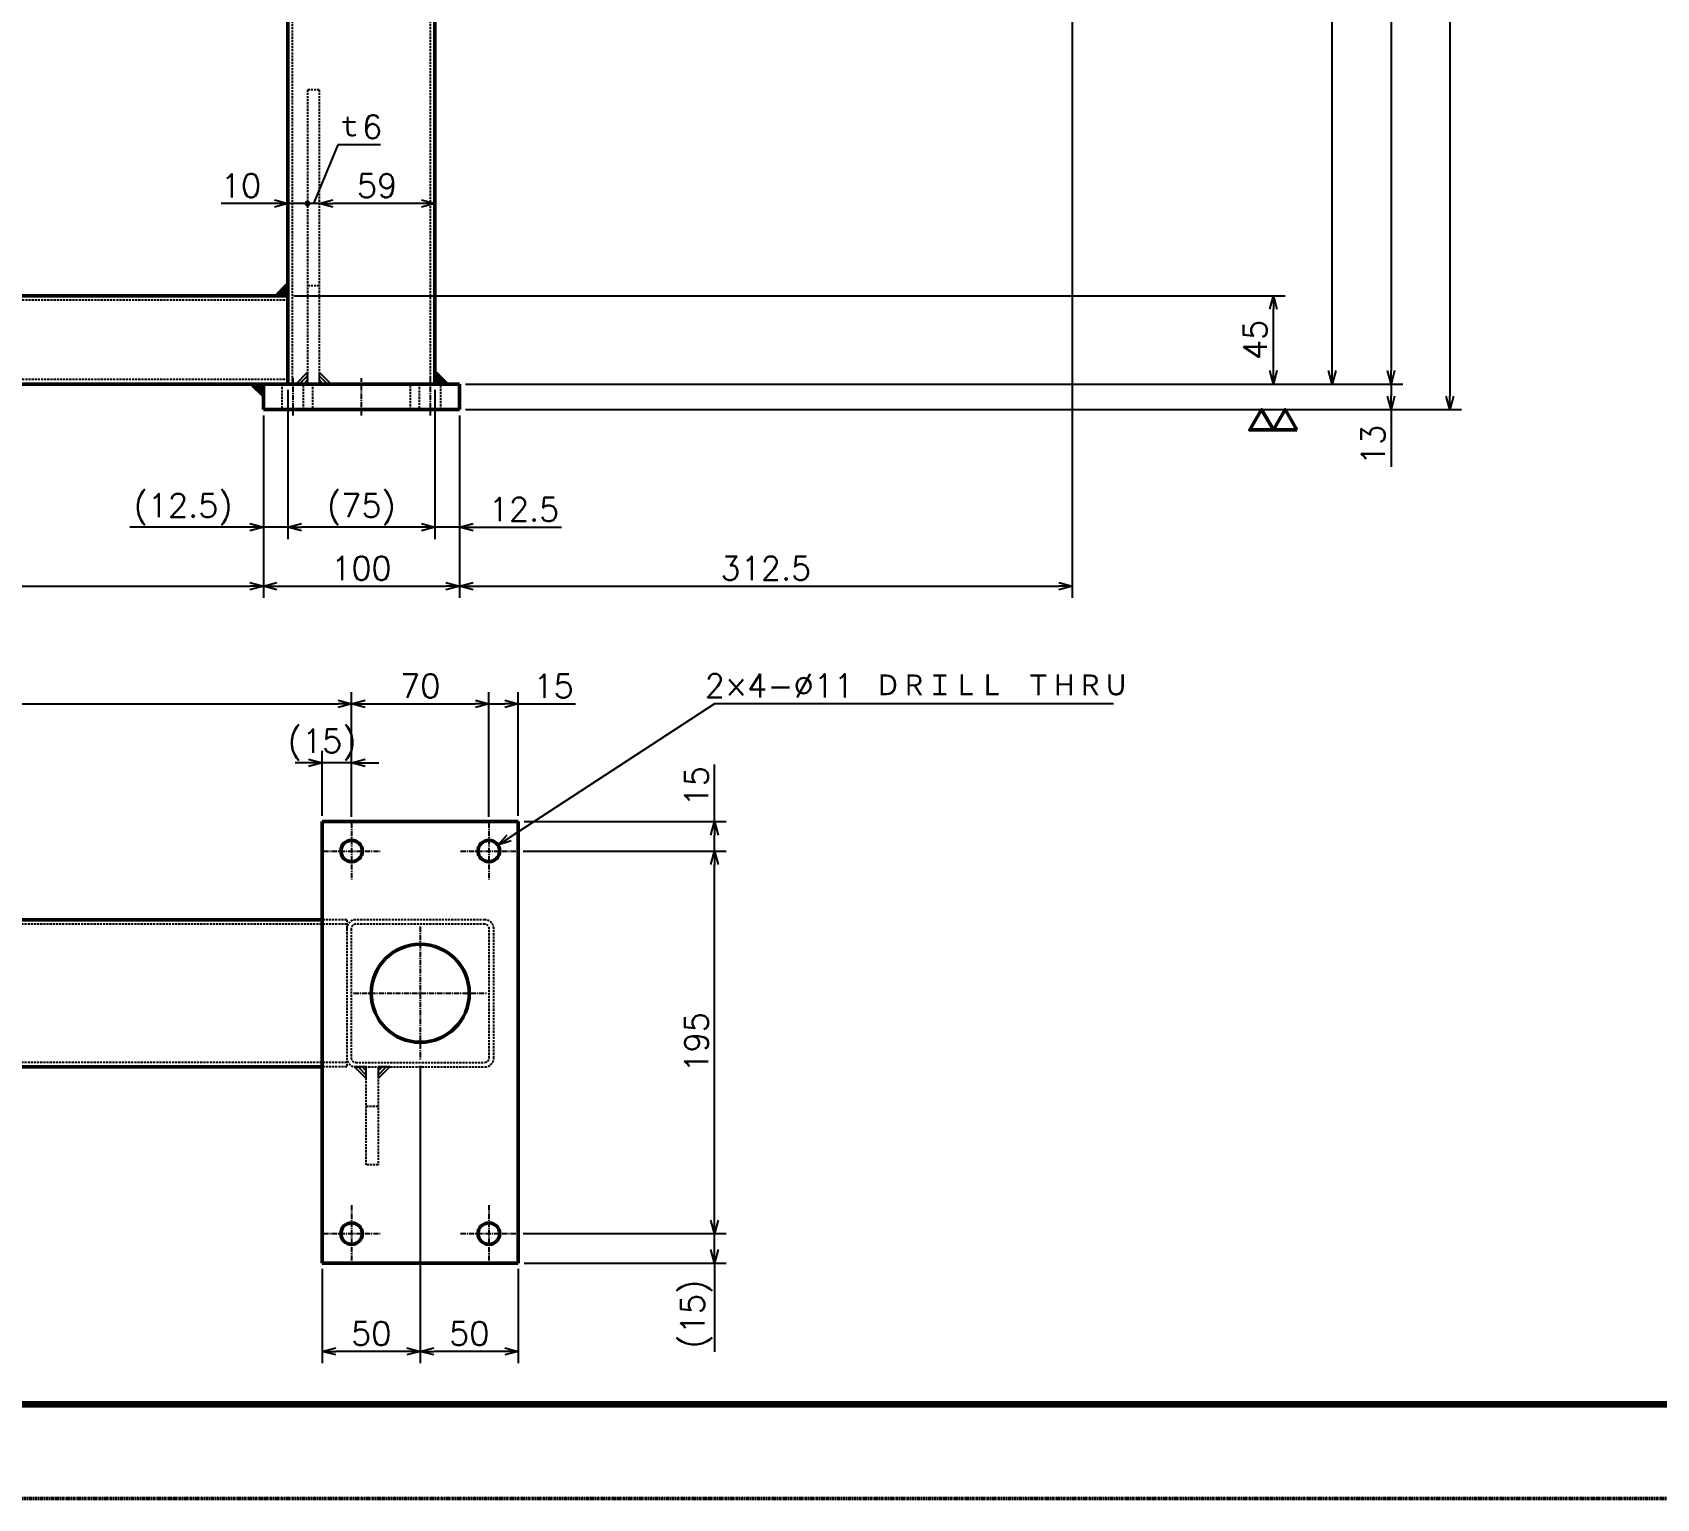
# Model space of a CAD drawing. Header units: millimetres. Extents: x -480 to 2043, y -555 to 1227.
# Drawn here: x 357 to 1185, y -555 to 192 of the extents above; entities that cross this region are included whole.
import ezdxf

# ---------------------------------------------------------------- set-up
doc = ezdxf.new("R2010")
doc.units = ezdxf.units.MM
doc.header["$LTSCALE"] = 0.08399
for name, pattern in [('CENTER', [50.8, 31.75, -6.35, 6.35, -6.35]), ('DASHED', [19.05, 12.7, -6.35]), ('HIDDEN', [9.525, 6.35, -3.175])]:
    doc.linetypes.add(name, pattern=pattern)
doc.layers.add('SX_DraftLine', color=7, linetype='Continuous', plot=False)
doc.layers.add('作業', color=7, linetype='Continuous')
doc.styles.get("Standard").update_dxf_attribs({"font": 'txt', "bigfont": 'extfont2'})
doc.dimstyles.get("Standard").update_dxf_attribs({"dimtxt": 2.5, "dimasz": 2.5, "dimexe": 1.25, "dimexo": 0.625, "dimtad": 1, "dimzin": 0, "dimdsep": 46, "dimtxsty": 'Standard', "dimcen": 2.5, "dimadec": 0, "dimazin": 0, "dimtfac": 0.75, "dimtmove": 0, "dimatfit": 3, "dimfxl": 1, "dimarcsym": 0})

# ---------------------------------------------------------------- blocks, each defined once
blk = doc.blocks.new('_OPEN30')
at = {"color": 0, "linetype": 'ByBlock', "lineweight": -2}
for p, q in [((-1, 0.267949), (0, 0)), ((0, 0), (-1, -0.267949)), ((0, 0), (-1, 0))]:
    blk.add_line(p, q, dxfattribs=at)
blk = doc.blocks.new('*D178')
at = {"layer": 'Defpoints', "color": 0, "transparency": 16777216}
for p in [(503.5, 162), (503.5, 105), (562.5, 12)]:
    blk.add_point(p, dxfattribs=at)
at = {"layer": '作業', "color": 0, "linetype": 'Continuous', "lineweight": 25, "transparency": 16777216}
blk.add_line((555.6, 105), (510.4, 105), dxfattribs=at)
at = {"layer": '作業', "color": 0, "lineweight": 25, "transparency": 16777216, "xscale": 6.899999999999998, "yscale": 6.899999999999998, "zscale": 6.899999999999998, "rotation": 180}
blk.add_blockref('_OPEN30', (503.5, 105), dxfattribs=at)
at = {"layer": '作業', "color": 0, "lineweight": 25, "transparency": 16777216, "xscale": 6.899999999999998, "yscale": 6.899999999999998, "zscale": 6.899999999999998}
blk.add_blockref('_OPEN30', (562.5, 105), dxfattribs=at)
at = {"layer": '作業', "color": 0, "lineweight": 50, "transparency": 16777216, "insert": (533, 114.126), "char_height": 12, "attachment_point": 5}
blk.add_mtext('59', dxfattribs=at)
blk = doc.blocks.new('_DOT')
at = {"color": 0, "linetype": 'ByBlock', "lineweight": -2}
blk.add_line((-0.5, 0), (-1, 0), dxfattribs=at)
at = {"color": 0, "linetype": 'ByBlock', "lineweight": -2, "const_width": 0.5}
blk.add_lwpolyline([(-0.25, 0, 1), (0.25, 0, 1)], format="xyb", close=True, dxfattribs=at)
blk = doc.blocks.new('*D180')
at = {"layer": 'Defpoints', "color": 0, "transparency": 16777216}
for p in [(497.5, 162), (503.5, 162), (497.5, 105)]:
    blk.add_point(p, dxfattribs=at)
at = {"layer": '作業', "color": 0, "linetype": 'Continuous', "lineweight": 25, "transparency": 16777216}
for p, q in [((513, 135), (500.5, 105)), ((534.78, 135), (513, 135)), ((494.5, 105), (491.5, 105)), ((503.5, 105), (497.5, 105))]:
    blk.add_line(p, q, dxfattribs=at)
at = {"layer": '作業', "color": 0, "lineweight": 25, "transparency": 16777216, "xscale": 3, "yscale": 3, "zscale": 3}
blk.add_blockref('_DOT', (497.5, 105), dxfattribs=at)
at = {"layer": '作業', "color": 0, "lineweight": 50, "transparency": 16777216, "insert": (523.89, 144.126), "char_height": 12, "attachment_point": 5}
blk.add_mtext('ｔ6', dxfattribs=at)
blk = doc.blocks.new('_NONE')
blk = doc.blocks.new('*D181')
at = {"layer": 'Defpoints', "color": 0, "transparency": 16777216}
for p in [(497.5, 162), (487.5, 105), (487.5, 57)]:
    blk.add_point(p, dxfattribs=at)
at = {"layer": '作業', "color": 0, "linetype": 'Continuous', "lineweight": 25, "transparency": 16777216}
for p, q in [((487.5, 105), (453.468, 105)), ((480.6, 105), (473.7, 105)), ((497.5, 105), (487.5, 105))]:
    blk.add_line(p, q, dxfattribs=at)
at = {"layer": '作業', "color": 0, "lineweight": 25, "transparency": 16777216, "xscale": 6.899999999999998, "yscale": 6.899999999999998, "zscale": 6.899999999999998}
blk.add_blockref('_OPEN30', (487.5, 105), dxfattribs=at)
at = {"layer": '作業', "color": 0, "lineweight": 50, "transparency": 16777216, "insert": (463.584, 114.126), "char_height": 12, "attachment_point": 5}
blk.add_mtext('10', dxfattribs=at)
blk = doc.blocks.new('*D183')
at = {"layer": 'Defpoints', "color": 0, "transparency": 16777216}
for p in [(475, 0), (575, 0), (575, -90)]:
    blk.add_point(p, dxfattribs=at)
at = {"layer": '作業', "color": 0, "linetype": 'Continuous', "lineweight": 25, "transparency": 16777216}
for p, q in [((575, -3), (575, -96)), ((481.9, -90), (568.1, -90))]:
    blk.add_line(p, q, dxfattribs=at)
at = {"layer": '作業', "color": 0, "lineweight": 25, "transparency": 16777216, "xscale": 6.899999999999998, "yscale": 6.899999999999998, "zscale": 6.899999999999998, "rotation": 180}
blk.add_blockref('_OPEN30', (475, -90), dxfattribs=at)
at = {"layer": '作業', "color": 0, "lineweight": 25, "transparency": 16777216, "xscale": 6.899999999999998, "yscale": 6.899999999999998, "zscale": 6.899999999999998}
blk.add_blockref('_OPEN30', (575, -90), dxfattribs=at)
at = {"layer": '作業', "color": 0, "lineweight": 50, "transparency": 16777216, "insert": (525, -80.874), "char_height": 12, "attachment_point": 5}
blk.add_mtext('100', dxfattribs=at)
blk = doc.blocks.new('*D184')
at = {"layer": 'Defpoints', "color": 0, "transparency": 16777216}
for p in [(100, 0), (475, 0), (475, -90)]:
    blk.add_point(p, dxfattribs=at)
at = {"layer": '作業', "color": 0, "linetype": 'Continuous', "lineweight": 25, "transparency": 16777216}
for p, q in [((475, -3), (475, -96)), ((106.9, -90), (468.1, -90))]:
    blk.add_line(p, q, dxfattribs=at)
at = {"layer": '作業', "color": 0, "lineweight": 25, "transparency": 16777216, "xscale": 6.899999999999998, "yscale": 6.899999999999998, "zscale": 6.899999999999998, "rotation": 180}
blk.add_blockref('_OPEN30', (100, -90), dxfattribs=at)
at = {"layer": '作業', "color": 0, "lineweight": 25, "transparency": 16777216, "xscale": 6.899999999999998, "yscale": 6.899999999999998, "zscale": 6.899999999999998}
blk.add_blockref('_OPEN30', (475, -90), dxfattribs=at)
at = {"layer": '作業', "color": 0, "lineweight": 50, "transparency": 16777216, "insert": (287.5, -80.874), "char_height": 12, "attachment_point": 5}
blk.add_mtext('375', dxfattribs=at)
blk = doc.blocks.new('*D208')
at = {"layer": 'Defpoints', "color": 0, "transparency": 16777216}
for p in [(887.5, 598), (575, 0), (887.5, -90)]:
    blk.add_point(p, dxfattribs=at)
at = {"layer": '作業', "color": 0, "linetype": 'Continuous', "lineweight": 25, "transparency": 16777216}
for p, q in [((887.5, 595), (887.5, -96)), ((575, -3), (575, -96)), ((581.9, -90), (880.6, -90))]:
    blk.add_line(p, q, dxfattribs=at)
at = {"layer": '作業', "color": 0, "lineweight": 25, "transparency": 16777216, "xscale": 6.899999999999998, "yscale": 6.899999999999998, "zscale": 6.899999999999998, "rotation": 180}
blk.add_blockref('_OPEN30', (575, -90), dxfattribs=at)
at = {"layer": '作業', "color": 0, "lineweight": 25, "transparency": 16777216, "xscale": 6.899999999999998, "yscale": 6.899999999999998, "zscale": 6.899999999999998}
blk.add_blockref('_OPEN30', (887.5, -90), dxfattribs=at)
at = {"layer": '作業', "color": 0, "lineweight": 50, "transparency": 16777216, "insert": (731.25, -80.874), "char_height": 12, "attachment_point": 5}
blk.add_mtext('312.5', dxfattribs=at)
blk = doc.blocks.new('*D209')
at = {"layer": 'Defpoints', "color": 0, "transparency": 16777216}
for p in [(487.5, 12), (475, 0), (475, -60)]:
    blk.add_point(p, dxfattribs=at)
at = {"layer": '作業', "color": 0, "linetype": 'Continuous', "lineweight": 25, "transparency": 16777216}
for p, q in [((475, -3), (475, -66)), ((475, -60), (406.936, -60)), ((468.1, -60), (461.2, -60)), ((487.5, -60), (475, -60))]:
    blk.add_line(p, q, dxfattribs=at)
at = {"layer": '作業', "color": 0, "lineweight": 25, "transparency": 16777216, "xscale": 6.899999999999998, "yscale": 6.899999999999998, "zscale": 6.899999999999998}
blk.add_blockref('_OPEN30', (475, -60), dxfattribs=at)
at = {"layer": '作業', "color": 0, "lineweight": 50, "transparency": 16777216, "insert": (434.068, -50.874), "char_height": 12, "attachment_point": 5}
blk.add_mtext('(12.5)', dxfattribs=at)
blk = doc.blocks.new('*D210')
at = {"layer": 'Defpoints', "color": 0, "transparency": 16777216}
for p in [(487.5, 13), (562.5, 12), (487.5, -60)]:
    blk.add_point(p, dxfattribs=at)
at = {"layer": '作業', "color": 0, "linetype": 'Continuous', "lineweight": 25, "transparency": 16777216}
for p, q in [((487.5, 10), (487.5, -66)), ((555.6, -60), (494.4, -60))]:
    blk.add_line(p, q, dxfattribs=at)
at = {"layer": '作業', "color": 0, "lineweight": 25, "transparency": 16777216, "xscale": 6.899999999999998, "yscale": 6.899999999999998, "zscale": 6.899999999999998, "rotation": 180}
blk.add_blockref('_OPEN30', (487.5, -60), dxfattribs=at)
at = {"layer": '作業', "color": 0, "lineweight": 25, "transparency": 16777216, "xscale": 6.899999999999998, "yscale": 6.899999999999998, "zscale": 6.899999999999998}
blk.add_blockref('_OPEN30', (562.5, -60), dxfattribs=at)
at = {"layer": '作業', "color": 0, "lineweight": 50, "transparency": 16777216, "insert": (525, -50.874), "char_height": 12, "attachment_point": 5}
blk.add_mtext('(75)', dxfattribs=at)
blk = doc.blocks.new('*D211')
at = {"layer": 'Defpoints', "color": 0, "transparency": 16777216}
for p in [(562.5, 13), (575, 0), (562.5, -60)]:
    blk.add_point(p, dxfattribs=at)
at = {"layer": '作業', "color": 0, "linetype": 'Continuous', "lineweight": 25, "transparency": 16777216}
for p, q in [((562.5, 10), (562.5, -66)), ((575, -3), (575, -66)), ((575, -60), (562.5, -60)), ((575, -60), (627.02, -60)), ((581.9, -60), (588.8, -60))]:
    blk.add_line(p, q, dxfattribs=at)
at = {"layer": '作業', "color": 0, "lineweight": 25, "transparency": 16777216, "xscale": 6.899999999999998, "yscale": 6.899999999999998, "zscale": 6.899999999999998, "rotation": 180}
blk.add_blockref('_OPEN30', (575, -60), dxfattribs=at)
at = {"layer": '作業', "color": 0, "lineweight": 50, "transparency": 16777216, "insert": (607.91, -50.874), "char_height": 12, "attachment_point": 5}
blk.add_mtext('12.5', dxfattribs=at)
blk = doc.blocks.new('*D214')
at = {"layer": 'Defpoints', "color": 0, "transparency": 16777216}
for p in [(862.5, 523), (1020, 523), (575, 13)]:
    blk.add_point(p, dxfattribs=at)
at = {"layer": '作業', "color": 0, "linetype": 'Continuous', "lineweight": 25, "transparency": 16777216}
for p, q in [((865.5, 523), (1026, 523)), ((1020, 19.9), (1020, 516.1)), ((578, 13), (1026, 13))]:
    blk.add_line(p, q, dxfattribs=at)
at = {"layer": '作業', "color": 0, "lineweight": 25, "transparency": 16777216, "xscale": 6.899999999999998, "yscale": 6.899999999999998, "zscale": 6.899999999999998}
for p, rotation in [((1020, 523), 90), ((1020, 13), 270)]:
    blk.add_blockref('_OPEN30', p, dxfattribs=dict(at, rotation=rotation))
at = {"layer": '作業', "color": 0, "lineweight": 50, "transparency": 16777216, "insert": (1010.87, 268), "char_height": 12, "attachment_point": 5, "rotation": 90}
blk.add_mtext('510', dxfattribs=at)
blk = doc.blocks.new('*D217')
at = {"layer": 'Defpoints', "color": 0, "transparency": 16777216}
for p in [(887.5, 598), (575, 13), (1050, 13)]:
    blk.add_point(p, dxfattribs=at)
at = {"layer": '作業', "color": 0, "linetype": 'Continuous', "lineweight": 25, "transparency": 16777216}
for p, q in [((1050, 591.1), (1050, 19.9)), ((578, 13), (1056, 13))]:
    blk.add_line(p, q, dxfattribs=at)
at = {"layer": '作業', "color": 0, "lineweight": 25, "transparency": 16777216, "xscale": 6.899999999999998, "yscale": 6.899999999999998, "zscale": 6.899999999999998}
for p, rotation in [((1050, 598), 90), ((1050, 13), 270)]:
    blk.add_blockref('_OPEN30', p, dxfattribs=dict(at, rotation=rotation))
at = {"layer": '作業', "color": 0, "lineweight": 50, "transparency": 16777216, "insert": (1040.87, 305.5), "char_height": 12, "attachment_point": 5, "rotation": 90}
blk.add_mtext('585', dxfattribs=at)
blk = doc.blocks.new('*D218')
at = {"layer": 'Defpoints', "color": 0, "transparency": 16777216}
for p in [(487.5, 58), (990, 58), (575, 13)]:
    blk.add_point(p, dxfattribs=at)
at = {"layer": '作業', "color": 0, "linetype": 'Continuous', "lineweight": 25, "transparency": 16777216}
for p, q in [((490.5, 58), (996, 58)), ((990, 19.9), (990, 51.1)), ((578, 13), (996, 13))]:
    blk.add_line(p, q, dxfattribs=at)
at = {"layer": '作業', "color": 0, "lineweight": 25, "transparency": 16777216, "xscale": 6.899999999999998, "yscale": 6.899999999999998, "zscale": 6.899999999999998}
for p, rotation in [((990, 58), 90), ((990, 13), 270)]:
    blk.add_blockref('_OPEN30', p, dxfattribs=dict(at, rotation=rotation))
at = {"layer": '作業', "color": 0, "lineweight": 50, "transparency": 16777216, "insert": (980.74, 35.5), "char_height": 12, "attachment_point": 5, "rotation": 90}
blk.add_mtext('45', dxfattribs=at)
blk = doc.blocks.new('*D219')
at = {"layer": 'Defpoints', "color": 0, "transparency": 16777216}
for p in [(1149.08, 13), (575, 0), (1050, 0)]:
    blk.add_point(p, dxfattribs=at)
at = {"layer": '作業', "color": 0, "linetype": 'Continuous', "lineweight": 25, "transparency": 16777216}
for p, q in [((1050, 13), (1050, 6.9)), ((578, 0), (1056, 0)), ((1050, 0), (1050, -29.12))]:
    blk.add_line(p, q, dxfattribs=at)
at = {"layer": '作業', "color": 0, "lineweight": 25, "transparency": 16777216, "xscale": 6.899999999999998, "yscale": 6.899999999999998, "zscale": 6.899999999999998, "rotation": 270}
blk.add_blockref('_OPEN30', (1050, 0), dxfattribs=at)
at = {"layer": '作業', "color": 0, "lineweight": 50, "transparency": 16777216, "insert": (1040.87, -18.01), "char_height": 12, "attachment_point": 5, "rotation": 90}
blk.add_mtext('13', dxfattribs=at)
blk = doc.blocks.new('SX_FinishSymbol_2')
at = {"color": 0, "linetype": 'ByBlock', "lineweight": -2}
for points in [[(-1, 0.866), (-0.5, 0), (0, 0.866)], [(0, 0.866), (0.5, 0), (1, 0.866)]]:
    blk.add_lwpolyline(points, close=True, dxfattribs=at)
blk = doc.blocks.new('*D223')
at = {"layer": 'Defpoints', "color": 0, "transparency": 16777216}
for p in [(887.5, 611), (575, 0), (1080, 0)]:
    blk.add_point(p, dxfattribs=at)
at = {"layer": '作業', "color": 0, "linetype": 'Continuous', "lineweight": 25, "transparency": 16777216}
for p, q in [((890.5, 611), (1086, 611)), ((1080, 604.1), (1080, 6.9)), ((578, 0), (1086, 0))]:
    blk.add_line(p, q, dxfattribs=at)
at = {"layer": '作業', "color": 0, "lineweight": 25, "transparency": 16777216, "xscale": 6.899999999999998, "yscale": 6.899999999999998, "zscale": 6.899999999999998}
for p, rotation in [((1080, 611), 90), ((1080, 0), 270)]:
    blk.add_blockref('_OPEN30', p, dxfattribs=dict(at, rotation=rotation))
at = {"layer": '作業', "color": 0, "lineweight": 50, "transparency": 16777216, "insert": (1070.87, 305.5), "char_height": 12, "attachment_point": 5, "rotation": 90}
blk.add_mtext('\\A1;611{\\H8.400000;%%p0.1}', dxfattribs=at)
blk = doc.blocks.new('ASM_0001')
at = {"layer": '作業', "color": 7, "linetype": 'Continuous', "lineweight": 50}
for p, q in [((0, 0), (0, 6)), ((0, 6), (6, 0)), ((0, 6), (6, 0)), ((0, 5.7), (0.15, 5.85)), ((0, 5.17), (0.42, 5.58)), ((0, 4.64), (0.68, 5.32)), ((0, 4.11), (0.95, 5.05)), ((0, 3.58), (1.21, 4.79)), ((0, 3.05), (1.48, 4.52)), ((0, 2.51), (1.74, 4.26)), ((0, 1.98), (2.01, 3.99)), ((0, 1.45), (2.27, 3.73)), ((0, 0.92), (2.54, 3.46)), ((0, 0.39), (2.8, 3.2)), ((6, 0), (0, 0)), ((0.14, 0), (3.07, 2.93)), ((0.67, 0), (3.33, 2.67)), ((1.2, 0), (3.6, 2.4)), ((1.73, 0), (3.86, 2.14)), ((2.26, 0), (4.13, 1.87)), ((2.79, 0), (4.39, 1.61)), ((3.32, 0), (4.66, 1.34)), ((3.85, 0), (4.92, 1.08)), ((4.38, 0), (5.19, 0.81)), ((4.91, 0), (5.45, 0.55)), ((5.44, 0), (5.72, 0.28)), ((5.97, 0), (5.99, 0.01))]:
    blk.add_line(p, q, dxfattribs=at)
blk = doc.blocks.new('JZB_0005')
at = {"layer": '作業', "color": 7, "linetype": 'Continuous', "lineweight": 50}
blk.add_blockref('ASM_0001', (0, 0), dxfattribs=at)
blk = doc.blocks.new('ASM_0002')
at = {"layer": '作業', "color": 7, "linetype": 'Continuous', "lineweight": 50}
for p, q in [((0, 0), (6, 6)), ((0, 0), (6, 6)), ((6, 0), (0, 0)), ((0.3, 0), (0.15, 0.15)), ((0.83, 0), (0.42, 0.42)), ((1.36, 0), (0.68, 0.68)), ((1.89, 0), (0.95, 0.95)), ((2.42, 0), (1.21, 1.21)), ((2.95, 0), (1.48, 1.48)), ((3.49, 0), (1.74, 1.74)), ((4.02, 0), (2.01, 2.01)), ((4.55, 0), (2.27, 2.27)), ((5.08, 0), (2.54, 2.54)), ((5.61, 0), (2.8, 2.8)), ((6, 0.14), (3.07, 3.07)), ((6, 0.67), (3.33, 3.33)), ((6, 1.2), (3.6, 3.6)), ((6, 1.73), (3.86, 3.86)), ((6, 2.26), (4.13, 4.13)), ((6, 2.79), (4.39, 4.39)), ((6, 3.32), (4.66, 4.66)), ((6, 3.85), (4.92, 4.92)), ((6, 4.38), (5.19, 5.19)), ((6, 4.91), (5.45, 5.45)), ((6, 5.44), (5.72, 5.72)), ((6, 5.97), (5.99, 5.99)), ((6, 6), (6, 0))]:
    blk.add_line(p, q, dxfattribs=at)
blk = doc.blocks.new('JZB_0006')
at = {"layer": '作業', "color": 7, "linetype": 'Continuous', "lineweight": 50}
blk.add_blockref('ASM_0002', (0, 0), dxfattribs=at)
blk = doc.blocks.new('ASM_0012')
at = {"layer": '作業', "color": 7, "linetype": 'Continuous', "lineweight": 25}
for p, q in [((0, 6), (6, 0)), ((0, 6), (0, 0)), ((4.19, 0), (0, 4.19)), ((2.07, 0), (0, 2.07)), ((0, 0), (6, 0))]:
    blk.add_line(p, q, dxfattribs=at)
blk = doc.blocks.new('JZB_0016')
at = {"layer": '作業', "color": 7, "linetype": 'Continuous', "lineweight": 50}
blk.add_blockref('ASM_0012', (0, 0), dxfattribs=at)
blk = doc.blocks.new('ASM_0013')
at = {"layer": '作業', "color": 7, "linetype": 'Continuous', "lineweight": 25}
for p, q in [((0, 0), (6, 6)), ((0, 0), (6, 0)), ((6, 4.19), (1.81, 0)), ((6, 2.07), (3.93, 0)), ((6, 0), (6, 6))]:
    blk.add_line(p, q, dxfattribs=at)
blk = doc.blocks.new('JZB_0017')
at = {"layer": '作業', "color": 7, "linetype": 'Continuous', "lineweight": 50}
blk.add_blockref('ASM_0013', (0, 0), dxfattribs=at)
blk = doc.blocks.new('ASM_0016')
at = {"layer": '作業', "color": 7, "linetype": 'Continuous', "lineweight": 50}
for p, q in [((0, 6), (6, 6)), ((6, 0), (0, 6)), ((6, 0), (0, 6)), ((0.03, 6), (0.01, 5.99)), ((0.56, 6), (0.28, 5.72)), ((1.09, 6), (0.55, 5.45)), ((1.62, 6), (0.81, 5.19)), ((2.15, 6), (1.08, 4.92)), ((2.68, 6), (1.34, 4.66)), ((3.21, 6), (1.61, 4.39)), ((3.74, 6), (1.87, 4.13)), ((4.27, 6), (2.14, 3.86)), ((4.8, 6), (2.4, 3.6)), ((5.33, 6), (2.67, 3.33)), ((5.86, 6), (2.93, 3.07)), ((6, 5.61), (3.2, 2.8)), ((6, 5.08), (3.46, 2.54)), ((6, 4.55), (3.73, 2.27)), ((6, 4.02), (3.99, 2.01)), ((6, 3.49), (4.26, 1.74)), ((6, 2.95), (4.52, 1.48)), ((6, 2.42), (4.79, 1.21)), ((6, 1.89), (5.05, 0.95)), ((6, 1.36), (5.32, 0.68)), ((6, 0.83), (5.58, 0.42)), ((6, 0.3), (5.85, 0.15)), ((6, 6), (6, 0))]:
    blk.add_line(p, q, dxfattribs=at)
blk = doc.blocks.new('JZB_0020')
at = {"layer": '作業', "color": 7, "linetype": 'Continuous', "lineweight": 50}
blk.add_blockref('ASM_0016', (0, 0), dxfattribs=at)
blk = doc.blocks.new('JZB_0025')
at = {"layer": '作業', "color": 8, "linetype": 'CENTER', "lineweight": 25}
blk.add_line((5.5, 19), (5.5, 0), dxfattribs=at)
at = {"layer": '作業', "color": 91, "linetype": 'DASHED', "lineweight": 25}
for p, q in [((0, 16), (0, 3)), ((11, 3), (11, 16))]:
    blk.add_line(p, q, dxfattribs=at)
blk = doc.blocks.new('JZB_0026')
at = {"layer": '作業', "color": 8, "linetype": 'CENTER', "lineweight": 25}
blk.add_line((5.5, 19), (5.5, 0), dxfattribs=at)
at = {"layer": '作業', "color": 91, "linetype": 'DASHED', "lineweight": 25}
for p, q in [((0, 16), (0, 3)), ((11, 3), (11, 16))]:
    blk.add_line(p, q, dxfattribs=at)
blk = doc.blocks.new('JZB_0034')
at = {"layer": '作業', "color": 91, "linetype": 'Continuous', "lineweight": 50}
for p, q in [((75, 510), (0, 510)), ((0, 45), (0, 510)), ((75, 0), (75, 510))]:
    blk.add_line(p, q, dxfattribs=at)
at = {"layer": '作業', "color": 91, "linetype": 'DASHED', "lineweight": 25}
for p, q in [((2.3, 0), (2.3, 510)), ((72.7, 0), (72.7, 510))]:
    blk.add_line(p, q, dxfattribs=at)
blk = doc.blocks.new('JZB_0036')
at = {"layer": '作業', "color": 91, "linetype": 'Continuous', "lineweight": 50}
for p, q in [((0, 45), (0, 0)), ((400, 45), (0, 45)), ((400, 45), (400, 0)), ((387.5, 0), (12.5, 0))]:
    blk.add_line(p, q, dxfattribs=at)
at = {"layer": '作業', "color": 91, "linetype": 'DASHED', "lineweight": 25}
for p, q in [((400, 42.7), (0, 42.7)), ((400, 2.3), (0, 2.3))]:
    blk.add_line(p, q, dxfattribs=at)
blk = doc.blocks.new('*D253')
at = {"layer": 'Defpoints', "color": 0, "transparency": 16777216}
for p in [(520, -150), (115, -210.5), (520, -210.5)]:
    blk.add_point(p, dxfattribs=at)
at = {"layer": '作業', "color": 0, "linetype": 'Continuous', "lineweight": 25, "transparency": 16777216}
for p, q in [((520, -207.5), (520, -144)), ((121.9, -150), (513.1, -150))]:
    blk.add_line(p, q, dxfattribs=at)
at = {"layer": '作業', "color": 0, "lineweight": 25, "transparency": 16777216, "xscale": 6.899999999999998, "yscale": 6.899999999999998, "zscale": 6.899999999999998, "rotation": 180}
blk.add_blockref('_OPEN30', (115, -150), dxfattribs=at)
at = {"layer": '作業', "color": 0, "lineweight": 25, "transparency": 16777216, "xscale": 6.899999999999998, "yscale": 6.899999999999998, "zscale": 6.899999999999998}
blk.add_blockref('_OPEN30', (520, -150), dxfattribs=at)
at = {"layer": '作業', "color": 0, "lineweight": 50, "transparency": 16777216, "insert": (317.5, -140.742), "char_height": 12, "attachment_point": 5}
blk.add_mtext('405', dxfattribs=at)
blk = doc.blocks.new('*D254')
at = {"layer": 'Defpoints', "color": 0, "transparency": 16777216}
for p in [(590, -150), (520, -210.5), (590, -210.5)]:
    blk.add_point(p, dxfattribs=at)
at = {"layer": '作業', "color": 0, "linetype": 'Continuous', "lineweight": 25, "transparency": 16777216}
for p, q in [((590, -207.5), (590, -144)), ((526.9, -150), (583.1, -150))]:
    blk.add_line(p, q, dxfattribs=at)
at = {"layer": '作業', "color": 0, "lineweight": 25, "transparency": 16777216, "xscale": 6.899999999999998, "yscale": 6.899999999999998, "zscale": 6.899999999999998, "rotation": 180}
blk.add_blockref('_OPEN30', (520, -150), dxfattribs=at)
at = {"layer": '作業', "color": 0, "lineweight": 25, "transparency": 16777216, "xscale": 6.899999999999998, "yscale": 6.899999999999998, "zscale": 6.899999999999998}
blk.add_blockref('_OPEN30', (590, -150), dxfattribs=at)
at = {"layer": '作業', "color": 0, "lineweight": 50, "transparency": 16777216, "insert": (555, -140.874), "char_height": 12, "attachment_point": 5}
blk.add_mtext('70', dxfattribs=at)
blk = doc.blocks.new('*D256')
at = {"layer": 'Defpoints', "color": 0, "transparency": 16777216}
for p in [(605, -150), (590, -210.5), (605, -210)]:
    blk.add_point(p, dxfattribs=at)
at = {"layer": '作業', "color": 0, "linetype": 'Continuous', "lineweight": 25, "transparency": 16777216}
for p, q in [((605, -207), (605, -144)), ((590, -150), (598.1, -150)), ((605, -150), (634.124, -150))]:
    blk.add_line(p, q, dxfattribs=at)
at = {"layer": '作業', "color": 0, "lineweight": 25, "transparency": 16777216, "xscale": 6.899999999999998, "yscale": 6.899999999999998, "zscale": 6.899999999999998}
blk.add_blockref('_OPEN30', (605, -150), dxfattribs=at)
at = {"layer": '作業', "color": 0, "lineweight": 50, "transparency": 16777216, "insert": (623.012, -140.874), "char_height": 12, "attachment_point": 5}
blk.add_mtext('15', dxfattribs=at)
blk = doc.blocks.new('*D257')
at = {"layer": 'Defpoints', "color": 0, "transparency": 16777216}
for p in [(604.5, -225), (705, -225), (604.5, -420)]:
    blk.add_point(p, dxfattribs=at)
at = {"layer": '作業', "color": 0, "linetype": 'Continuous', "lineweight": 25, "transparency": 16777216}
for p, q in [((607.5, -225), (711, -225)), ((705, -413.1), (705, -231.9))]:
    blk.add_line(p, q, dxfattribs=at)
at = {"layer": '作業', "color": 0, "lineweight": 25, "transparency": 16777216, "xscale": 6.899999999999998, "yscale": 6.899999999999998, "zscale": 6.899999999999998}
for p, rotation in [((705, -225), 90), ((705, -420), 270)]:
    blk.add_blockref('_OPEN30', p, dxfattribs=dict(at, rotation=rotation))
at = {"layer": '作業', "color": 0, "lineweight": 50, "transparency": 16777216, "insert": (695.87, -322.5), "char_height": 12, "attachment_point": 5, "rotation": 90}
blk.add_mtext('195', dxfattribs=at)
blk = doc.blocks.new('*D258')
at = {"layer": 'Defpoints', "color": 0, "transparency": 16777216}
for p in [(604.5, -420), (705, -420), (605, -435)]:
    blk.add_point(p, dxfattribs=at)
at = {"layer": '作業', "color": 0, "linetype": 'Continuous', "lineweight": 25, "transparency": 16777216}
for p, q in [((607.5, -420), (711, -420)), ((705, -428.1), (705, -420)), ((608, -435), (711, -435)), ((705, -435), (705, -480.168))]:
    blk.add_line(p, q, dxfattribs=at)
at = {"layer": '作業', "color": 0, "lineweight": 25, "transparency": 16777216, "xscale": 6.899999999999998, "yscale": 6.899999999999998, "zscale": 6.899999999999998, "rotation": 270}
blk.add_blockref('_OPEN30', (705, -435), dxfattribs=at)
at = {"layer": '作業', "color": 0, "lineweight": 50, "transparency": 16777216, "insert": (695.874, -461.034), "char_height": 12, "attachment_point": 5, "rotation": 90}
blk.add_mtext('(15)', dxfattribs=at)
blk = doc.blocks.new('*D260')
at = {"layer": 'Defpoints', "color": 0, "transparency": 16777216}
for p in [(505, -180), (505, -210), (520, -210.5)]:
    blk.add_point(p, dxfattribs=at)
at = {"layer": '作業', "color": 0, "linetype": 'Continuous', "lineweight": 25, "transparency": 16777216}
for p, q in [((498.1, -180), (491.2, -180)), ((505, -207), (505, -174)), ((520, -180), (505, -180)), ((520, -207.5), (520, -174)), ((526.9, -180), (533.8, -180))]:
    blk.add_line(p, q, dxfattribs=at)
at = {"layer": '作業', "color": 0, "lineweight": 25, "transparency": 16777216, "xscale": 6.899999999999998, "yscale": 6.899999999999998, "zscale": 6.899999999999998}
blk.add_blockref('_OPEN30', (505, -180), dxfattribs=at)
at = {"layer": '作業', "color": 0, "lineweight": 25, "transparency": 16777216, "xscale": 6.899999999999998, "yscale": 6.899999999999998, "zscale": 6.899999999999998, "rotation": 180}
blk.add_blockref('_OPEN30', (520, -180), dxfattribs=at)
at = {"layer": '作業', "color": 0, "lineweight": 50, "transparency": 16777216, "insert": (505.0001, -170.874), "char_height": 12, "attachment_point": 5}
blk.add_mtext('(15)', dxfattribs=at)
blk = doc.blocks.new('*D261')
at = {"layer": 'Defpoints', "color": 0, "transparency": 16777216}
for p in [(605, -210), (705, -210), (604.5, -225)]:
    blk.add_point(p, dxfattribs=at)
at = {"layer": '作業', "color": 0, "linetype": 'Continuous', "lineweight": 25, "transparency": 16777216}
for p, q in [((705, -210), (705, -180.876)), ((608, -210), (711, -210)), ((705, -225), (705, -216.9))]:
    blk.add_line(p, q, dxfattribs=at)
at = {"layer": '作業', "color": 0, "lineweight": 25, "transparency": 16777216, "xscale": 6.899999999999998, "yscale": 6.899999999999998, "zscale": 6.899999999999998, "rotation": 90}
blk.add_blockref('_OPEN30', (705, -210), dxfattribs=at)
at = {"layer": '作業', "color": 0, "lineweight": 50, "transparency": 16777216, "insert": (695.874, -191.988), "char_height": 12, "attachment_point": 5, "rotation": 90}
blk.add_mtext('15', dxfattribs=at)
blk = doc.blocks.new('*D262')
at = {"layer": 'Defpoints', "color": 0, "transparency": 16777216}
for p in [(594.61, -222), (585.39, -228)]:
    blk.add_point(p, dxfattribs=at)
at = {"layer": '作業', "color": 0, "linetype": 'Continuous', "lineweight": 25, "transparency": 16777216}
for p, q in [((705, -150), (600.39, -218.23)), ((908.51, -150), (705, -150))]:
    blk.add_line(p, q, dxfattribs=at)
at = {"layer": '作業', "color": 0, "lineweight": 25, "transparency": 16777216, "xscale": 6.899999999999998, "yscale": 6.899999999999998, "zscale": 6.899999999999998, "rotation": 213.1113419603721}
blk.add_blockref('_OPEN30', (594.61, -222), dxfattribs=at)
at = {"layer": '作業', "color": 0, "lineweight": 50, "transparency": 16777216, "insert": (808.25, -140.74), "char_height": 12, "attachment_point": 5}
blk.add_mtext('2×4-%%c11 ＤＲＩＬＬ ＴＨＲＵ', dxfattribs=at)
blk = doc.blocks.new('*D263')
at = {"layer": 'Defpoints', "color": 0, "transparency": 16777216}
for p in [(555, -331.5), (505, -435), (505, -480)]:
    blk.add_point(p, dxfattribs=at)
at = {"layer": '作業', "color": 0, "linetype": 'Continuous', "lineweight": 25, "transparency": 16777216}
for p, q in [((505, -438), (505, -486)), ((548.1, -480), (511.9, -480))]:
    blk.add_line(p, q, dxfattribs=at)
at = {"layer": '作業', "color": 0, "lineweight": 25, "transparency": 16777216, "xscale": 6.899999999999998, "yscale": 6.899999999999998, "zscale": 6.899999999999998, "rotation": 180}
blk.add_blockref('_OPEN30', (505, -480), dxfattribs=at)
at = {"layer": '作業', "color": 0, "lineweight": 25, "transparency": 16777216, "xscale": 6.899999999999998, "yscale": 6.899999999999998, "zscale": 6.899999999999998}
blk.add_blockref('_OPEN30', (555, -480), dxfattribs=at)
at = {"layer": '作業', "color": 0, "lineweight": 50, "transparency": 16777216, "insert": (530, -470.874), "char_height": 12, "attachment_point": 5}
blk.add_mtext('50', dxfattribs=at)
blk = doc.blocks.new('*D264')
at = {"layer": 'Defpoints', "color": 0, "transparency": 16777216}
for p in [(555, -331.5), (605, -435), (555, -480)]:
    blk.add_point(p, dxfattribs=at)
at = {"layer": '作業', "color": 0, "linetype": 'Continuous', "lineweight": 25, "transparency": 16777216}
for p, q in [((555, -334.5), (555, -486)), ((605, -438), (605, -486)), ((598.1, -480), (561.9, -480))]:
    blk.add_line(p, q, dxfattribs=at)
at = {"layer": '作業', "color": 0, "lineweight": 25, "transparency": 16777216, "xscale": 6.899999999999998, "yscale": 6.899999999999998, "zscale": 6.899999999999998, "rotation": 180}
blk.add_blockref('_OPEN30', (555, -480), dxfattribs=at)
at = {"layer": '作業', "color": 0, "lineweight": 25, "transparency": 16777216, "xscale": 6.899999999999998, "yscale": 6.899999999999998, "zscale": 6.899999999999998}
blk.add_blockref('_OPEN30', (605, -480), dxfattribs=at)
at = {"layer": '作業', "color": 0, "lineweight": 50, "transparency": 16777216, "insert": (580, -470.874), "char_height": 12, "attachment_point": 5}
blk.add_mtext('50', dxfattribs=at)
blk = doc.blocks.new('ASM_0042')
at = {"layer": '作業', "color": 7, "linetype": 'Continuous', "lineweight": 25}
for p, q in [((6, 6), (0, 0)), ((0, 3.93), (2.07, 6)), ((0, 1.81), (4.19, 6)), ((6, 6), (0, 6)), ((0, 6), (0, 0))]:
    blk.add_line(p, q, dxfattribs=at)
blk = doc.blocks.new('JZB_0094')
at = {"layer": '作業', "color": 7, "linetype": 'Continuous', "lineweight": 50}
blk.add_blockref('ASM_0042', (0, 0), dxfattribs=at)
blk = doc.blocks.new('ASM_0043')
at = {"layer": '作業', "color": 7, "linetype": 'Continuous', "lineweight": 25}
for p, q in [((6, 0), (0, 6)), ((6, 6), (0, 6)), ((1.81, 6), (6, 1.81)), ((3.93, 6), (6, 3.93)), ((6, 0), (6, 6))]:
    blk.add_line(p, q, dxfattribs=at)
blk = doc.blocks.new('JZB_0095')
at = {"layer": '作業', "color": 7, "linetype": 'Continuous', "lineweight": 50}
blk.add_blockref('ASM_0043', (0, 0), dxfattribs=at)
blk = doc.blocks.new('JZB_0096')
at = {"layer": '作業', "color": 8, "linetype": 'CENTER', "lineweight": 25}
for p, q in [((14.5, 29), (14.5, 0)), ((0, 14.5), (29, 14.5))]:
    blk.add_line(p, q, dxfattribs=at)
at = {"layer": '作業', "color": 91, "linetype": 'Continuous', "lineweight": 50}
blk.add_circle((14.5, 14.5), 5.5, dxfattribs=at)
blk = doc.blocks.new('JZB_0097')
at = {"layer": '作業', "color": 8, "linetype": 'CENTER', "lineweight": 25}
for p, q in [((14.5, 29), (14.5, 0)), ((0, 14.5), (29, 14.5))]:
    blk.add_line(p, q, dxfattribs=at)
at = {"layer": '作業', "color": 91, "linetype": 'Continuous', "lineweight": 50}
blk.add_circle((14.5, 14.5), 5.5, dxfattribs=at)
blk = doc.blocks.new('JZB_0098')
at = {"layer": '作業', "color": 8, "linetype": 'CENTER', "lineweight": 25}
for p, q in [((14.5, 29), (14.5, 0)), ((0, 14.5), (29, 14.5))]:
    blk.add_line(p, q, dxfattribs=at)
at = {"layer": '作業', "color": 91, "linetype": 'Continuous', "lineweight": 50}
blk.add_circle((14.5, 14.5), 5.5, dxfattribs=at)
blk = doc.blocks.new('JZB_0099')
at = {"layer": '作業', "color": 8, "linetype": 'CENTER', "lineweight": 25}
for p, q in [((14.5, 29), (14.5, 0)), ((0, 14.5), (29, 14.5))]:
    blk.add_line(p, q, dxfattribs=at)
at = {"layer": '作業', "color": 91, "linetype": 'Continuous', "lineweight": 50}
blk.add_circle((14.5, 14.5), 5.5, dxfattribs=at)
blk = doc.blocks.new('JZB_0104')
at = {"layer": '作業', "color": 91, "linetype": 'DASHED', "lineweight": 25}
for p, q in [((70.4, 75), (4.6, 75)), ((2.3, 70.4), (2.3, 4.6)), ((70.4, 72.7), (4.6, 72.7)), ((72.7, 4.6), (72.7, 70.4)), ((75, 4.6), (75, 70.4)), ((4.6, 2.3), (70.4, 2.3)), ((4.6, 0), (70.4, 0))]:
    blk.add_line(p, q, dxfattribs=at)
for centre, radius, start, end in [((4.6, 70.4), 4.6, 90, 180), ((70.4, 70.4), 4.6, 0, 90), ((4.6, 70.4), 2.3, 90, 180), ((70.4, 70.4), 2.3, 0, 90), ((4.6, 4.6), 4.6, 180, 270), ((4.6, 4.6), 2.3, 180, 270), ((70.4, 4.6), 4.6, 270, 0), ((70.4, 4.6), 2.3, 270, 0)]:
    blk.add_arc(centre, radius, start, end, dxfattribs=at)
blk = doc.blocks.new('JZB_0106')
at = {"layer": '作業', "color": 91, "linetype": 'DASHED', "lineweight": 25}
for p, q in [((0, 75), (0, 0)), ((12.5, 75), (0, 75)), ((400, 75), (387.5, 75)), ((400, 75), (400, 0)), ((400, 72.7), (0, 72.7)), ((400, 2.3), (0, 2.3)), ((12.5, 0), (0, 0)), ((400, 0), (387.5, 0))]:
    blk.add_line(p, q, dxfattribs=at)
at = {"layer": '作業', "color": 91, "linetype": 'Continuous', "lineweight": 50}
for p, q in [((387.5, 75), (12.5, 75)), ((387.5, 0), (12.5, 0))]:
    blk.add_line(p, q, dxfattribs=at)

msp = doc.modelspace()

# ---------------------------------------------------------------- linework, layer by layer
at = {"layer": 'SX_DraftLine', "color": 8, "linetype": 'HIDDEN', "lineweight": 50}
msp.add_line((-480, -555), (2043, -555), dxfattribs=at)
at = {"layer": '作業', "color": 91, "linetype": 'DASHED', "lineweight": 25}
for p, q in [((497.5, 163), (497.5, 13)), ((503.5, 163), (497.5, 163)), ((503.5, 163), (503.5, 13)), ((503.5, 63.1024), (497.5, 63.1024)), ((503.5, 63.094), (497.5, 63.094)), ((500, 13), (500, 0)), ((550, 0), (550, 13)), ((527.5, -385), (527.5, -335)), ((533.5, -335), (533.5, -385)), ((527.5, -355), (533.5, -355)), ((533.5, -384.9718), (527.5, -384.9718)), ((533.5, -385), (527.5, -385))]:
    msp.add_line(p, q, dxfattribs=at)
at = {"layer": '作業', "color": 91, "linetype": 'Continuous', "lineweight": 50}
for p, q in [((575, 13), (475, 13)), ((475, 0), (475, 13)), ((575, 0), (575, 13)), ((475, 0), (575, 0)), ((505, -210), (605, -210)), ((505, -435), (505, -210)), ((605, -210), (605, -435)), ((605, -435), (505, -435))]:
    msp.add_line(p, q, dxfattribs=at)
at = {"layer": '作業', "color": 8, "linetype": 'CENTER', "lineweight": 25}
for p, q in [((525, -3), (525, 16)), ((555, -263.5), (555, -331.5)), ((521, -297.5), (589, -297.5))]:
    msp.add_line(p, q, dxfattribs=at)
at = {"layer": '作業', "color": 7, "linetype": 'Continuous', "lineweight": 100}
msp.add_line((-408, -507), (1983, -507), dxfattribs=at)
at = {"layer": '作業', "color": 91, "linetype": 'Continuous', "lineweight": 50}
msp.add_circle((555, -297.5), 25, dxfattribs=at)

# ---------------------------------------------------------------- block references
at = {"layer": '作業'}
for name, p in [('JZB_0034', (487.5, 13)), ('JZB_0036', (87.5, 13)), ('JZB_0006', (481.5, 58)), ('JZB_0017', (491.5, 13)), ('JZB_0016', (503.5, 13)), ('JZB_0005', (562.5, 13)), ('JZB_0020', (469, 7)), ('JZB_0026', (484.5, -3)), ('JZB_0025', (554.5, -3)), ('JZB_0097', (505.5, -239.5)), ('JZB_0096', (575.5, -239.5)), ('JZB_0106', (117.5, -335)), ('JZB_0104', (517.5, -335)), ('JZB_0095', (521.5, -341)), ('JZB_0094', (533.5, -341)), ('JZB_0098', (505.5, -434.5)), ('JZB_0099', (575.5, -434.5))]:
    msp.add_blockref(name, p, dxfattribs=at)
at = {"layer": '作業', "color": 7, "lineweight": 50, "xscale": 12, "yscale": 12, "zscale": 12, "rotation": 180}
msp.add_blockref('SX_FinishSymbol_2', (990, 0), dxfattribs=at)

# ---------------------------------------------------------------- dimensions: what is measured, and where the dimension line sits
at = {"layer": '作業', "color": 7, "linetype": 'Continuous', "lineweight": 50}
for base, p1, p2, angle, override, picture, middle in [((1080, 0), (887.5, 611), (575, 0), 270, {"dimtxt": 12, "dimasz": 6.9, "dimexe": 6, "dimexo": 3, "dimgap": 3, "dimdec": 3, "dimzin": 8, "dimblk": 'OPEN30', "dimclrd": 0, "dimclre": 0, "dimclrt": 0, "dimtol": 1, "dimtp": 0.1, "dimtm": 0.1, "dimtfac": 0.7, "dimtdec": 1, "dimtolj": 1, "dimlwd": 25, "dimlwe": 25}, '*D223', (1080, 305.5)), ((1050, 13), (887.5, 598), (575, 13), 270, {"dimtxt": 12, "dimasz": 6.9, "dimexe": 6, "dimexo": 3, "dimgap": 3, "dimdec": 3, "dimzin": 8, "dimblk": 'OPEN30', "dimse1": 1, "dimclrd": 0, "dimclre": 0, "dimclrt": 0, "dimtp": 0, "dimtm": 0, "dimlwd": 25, "dimlwe": 25}, '*D217', (1050, 305.5)), ((1020, 523), (575, 13), (862.5, 523), 90, {"dimtxt": 12, "dimasz": 6.9, "dimexe": 6, "dimexo": 3, "dimgap": 3, "dimdec": 3, "dimzin": 8, "dimblk": 'OPEN30', "dimclrd": 0, "dimclre": 0, "dimclrt": 0, "dimtp": 0, "dimtm": 0, "dimlwd": 25, "dimlwe": 25}, '*D214', (1020, 268)), ((487.5, 105), (497.5, 162), (487.5, 57), 180, {"dimtxt": 12, "dimasz": 6.9, "dimexe": 6, "dimexo": 3, "dimgap": 3, "dimdec": 3, "dimzin": 8, "dimblk1": 'NONE', "dimblk2": 'OPEN30', "dimsah": 1, "dimse1": 1, "dimse2": 1, "dimclrd": 0, "dimclre": 0, "dimclrt": 0, "dimtp": 0, "dimtm": 0, "dimlwd": 25, "dimlwe": 25}, '*D181', (463.584, 105)), ((497.5, 105), (503.5, 162), (497.5, 162), 180, {"dimtxt": 12, "dimasz": 3, "dimexe": 6, "dimexo": 3, "dimgap": 3, "dimdec": 3, "dimzin": 8, "dimpost": 'ｔ<>', "dimblk1": 'NONE', "dimblk2": 'DOT', "dimsah": 1, "dimse1": 1, "dimse2": 1, "dimclrd": 0, "dimclre": 0, "dimclrt": 0, "dimtp": 0, "dimtm": 0, "dimtmove": 1, "dimlwd": 25, "dimlwe": 25}, '*D180', (516, 135)), ((503.5, 105), (562.5, 12), (503.5, 162), 180, {"dimtxt": 12, "dimasz": 6.9, "dimexe": 6, "dimexo": 3, "dimgap": 3, "dimdec": 3, "dimzin": 8, "dimblk": 'OPEN30', "dimse1": 1, "dimse2": 1, "dimclrd": 0, "dimclre": 0, "dimclrt": 0, "dimtp": 0, "dimtm": 0, "dimlwd": 25, "dimlwe": 25}, '*D178', (533, 105)), ((990, 58), (575, 13), (487.5, 58), 90, {"dimtxt": 12, "dimasz": 6.9, "dimexe": 6, "dimexo": 3, "dimgap": 3, "dimdec": 3, "dimzin": 8, "dimblk": 'OPEN30', "dimclrd": 0, "dimclre": 0, "dimclrt": 0, "dimtp": 0, "dimtm": 0, "dimlwd": 25, "dimlwe": 25}, '*D218', (990, 35.5)), ((475, -60), (487.5, 12), (475, 0), 180, {"dimtxt": 12, "dimasz": 6.9, "dimexe": 6, "dimexo": 3, "dimgap": 3, "dimdec": 3, "dimzin": 8, "dimpost": '(<>)', "dimblk1": 'NONE', "dimblk2": 'OPEN30', "dimsah": 1, "dimse1": 1, "dimclrd": 0, "dimclre": 0, "dimclrt": 0, "dimtp": 0, "dimtm": 0, "dimlwd": 25, "dimlwe": 25}, '*D209', (434.068, -60)), ((487.5, -60), (562.5, 12), (487.5, 13), 180, {"dimtxt": 12, "dimasz": 6.9, "dimexe": 6, "dimexo": 3, "dimgap": 3, "dimdec": 3, "dimzin": 8, "dimpost": '(<>)', "dimblk": 'OPEN30', "dimse1": 1, "dimclrd": 0, "dimclre": 0, "dimclrt": 0, "dimtp": 0, "dimtm": 0, "dimlwd": 25, "dimlwe": 25}, '*D210', (525, -60)), ((562.5, -60), (575, 0), (562.5, 13), 180, {"dimtxt": 12, "dimasz": 6.9, "dimexe": 6, "dimexo": 3, "dimgap": 3, "dimdec": 3, "dimzin": 8, "dimblk1": 'OPEN30', "dimblk2": 'NONE', "dimsah": 1, "dimclrd": 0, "dimclre": 0, "dimclrt": 0, "dimtp": 0, "dimtm": 0, "dimlwd": 25, "dimlwe": 25}, '*D211', (607.91, -60)), ((1050, 0), (1149.0837, 13), (575, 0), 270, {"dimtxt": 12, "dimasz": 6.9, "dimexe": 6, "dimexo": 3, "dimgap": 3, "dimdec": 3, "dimzin": 8, "dimblk1": 'NONE', "dimblk2": 'OPEN30', "dimsah": 1, "dimse1": 1, "dimclrd": 0, "dimclre": 0, "dimclrt": 0, "dimtp": 0, "dimtm": 0, "dimlwd": 25, "dimlwe": 25}, '*D219', (1050, -18.012)), ((505, -180), (520, -210.5), (505, -210), 180, {"dimtxt": 12, "dimasz": 6.9, "dimexe": 6, "dimexo": 3, "dimgap": 3, "dimdec": 3, "dimzin": 8, "dimpost": '(<>)', "dimblk": 'OPEN30', "dimclrd": 0, "dimclre": 0, "dimclrt": 0, "dimtp": 0, "dimtm": 0, "dimlwd": 25, "dimlwe": 25}, '*D260', (505.0001, -180)), ((705, -210), (604.5, -225), (605, -210), 90, {"dimtxt": 12, "dimasz": 6.9, "dimexe": 6, "dimexo": 3, "dimgap": 3, "dimdec": 3, "dimzin": 8, "dimblk1": 'NONE', "dimblk2": 'OPEN30', "dimsah": 1, "dimse1": 1, "dimclrd": 0, "dimclre": 0, "dimclrt": 0, "dimtp": 0, "dimtm": 0, "dimlwd": 25, "dimlwe": 25}, '*D261', (705, -191.988)), ((705, -225), (604.5, -420), (604.5, -225), 90, {"dimtxt": 12, "dimasz": 6.9, "dimexe": 6, "dimexo": 3, "dimgap": 3, "dimdec": 3, "dimzin": 8, "dimblk": 'OPEN30', "dimse1": 1, "dimclrd": 0, "dimclre": 0, "dimclrt": 0, "dimtp": 0, "dimtm": 0, "dimlwd": 25, "dimlwe": 25}, '*D257', (705, -322.5)), ((505, -480), (555, -331.5), (505, -435), 180, {"dimtxt": 12, "dimasz": 6.9, "dimexe": 6, "dimexo": 3, "dimgap": 3, "dimdec": 3, "dimzin": 8, "dimblk": 'OPEN30', "dimse1": 1, "dimclrd": 0, "dimclre": 0, "dimclrt": 0, "dimtp": 0, "dimtm": 0, "dimlwd": 25, "dimlwe": 25}, '*D263', (530, -480)), ((555, -480), (605, -435), (555, -331.5), 180, {"dimtxt": 12, "dimasz": 6.9, "dimexe": 6, "dimexo": 3, "dimgap": 3, "dimdec": 3, "dimzin": 8, "dimblk": 'OPEN30', "dimclrd": 0, "dimclre": 0, "dimclrt": 0, "dimtp": 0, "dimtm": 0, "dimlwd": 25, "dimlwe": 25}, '*D264', (580, -480)), ((705, -420), (605, -435), (604.5, -420), 90, {"dimtxt": 12, "dimasz": 6.9, "dimexe": 6, "dimexo": 3, "dimgap": 3, "dimdec": 3, "dimzin": 8, "dimpost": '(<>)', "dimblk1": 'OPEN30', "dimblk2": 'NONE', "dimsah": 1, "dimclrd": 0, "dimclre": 0, "dimclrt": 0, "dimtp": 0, "dimtm": 0, "dimlwd": 25, "dimlwe": 25}, '*D258', (705, -461.034))]:
    dim = msp.add_linear_dim(base=base, p1=p1, p2=p2, angle=angle, dimstyle='Standard', override=override, dxfattribs=at)
    dim.commit()
    dim.dimension.update_dxf_attribs({"geometry": picture, "text_midpoint": middle, "dimtype": 160})
for base, p1, p2, override, picture, middle in [((887.5, -90), (575, 0), (887.5, 598), {"dimtxt": 12, "dimasz": 6.9, "dimexe": 6, "dimexo": 3, "dimgap": 3, "dimdec": 3, "dimzin": 8, "dimblk": 'OPEN30', "dimclrd": 0, "dimclre": 0, "dimclrt": 0, "dimtp": 0, "dimtm": 0, "dimlwd": 25, "dimlwe": 25}, '*D208', (731.25, -90)), ((475, -90), (100, 0), (475, 0), {"dimtxt": 12, "dimasz": 6.9, "dimexe": 6, "dimexo": 3, "dimgap": 3, "dimdec": 3, "dimzin": 8, "dimblk": 'OPEN30', "dimse1": 1, "dimclrd": 0, "dimclre": 0, "dimclrt": 0, "dimtp": 0, "dimtm": 0, "dimlwd": 25, "dimlwe": 25}, '*D184', (287.5, -90)), ((575, -90), (475, 0), (575, 0), {"dimtxt": 12, "dimasz": 6.9, "dimexe": 6, "dimexo": 3, "dimgap": 3, "dimdec": 3, "dimzin": 8, "dimblk": 'OPEN30', "dimse1": 1, "dimclrd": 0, "dimclre": 0, "dimclrt": 0, "dimtp": 0, "dimtm": 0, "dimlwd": 25, "dimlwe": 25}, '*D183', (525, -90)), ((520, -150), (115, -210.5), (520, -210.5), {"dimtxt": 12, "dimasz": 6.9, "dimexe": 6, "dimexo": 3, "dimgap": 3, "dimdec": 3, "dimzin": 8, "dimblk": 'OPEN30', "dimse1": 1, "dimclrd": 0, "dimclre": 0, "dimclrt": 0, "dimtp": 0, "dimtm": 0, "dimlwd": 25, "dimlwe": 25}, '*D253', (317.5, -150)), ((590, -150), (520, -210.5), (590, -210.5), {"dimtxt": 12, "dimasz": 6.9, "dimexe": 6, "dimexo": 3, "dimgap": 3, "dimdec": 3, "dimzin": 8, "dimblk": 'OPEN30', "dimse1": 1, "dimclrd": 0, "dimclre": 0, "dimclrt": 0, "dimtp": 0, "dimtm": 0, "dimlwd": 25, "dimlwe": 25}, '*D254', (555, -150)), ((605, -150), (590, -210.5), (605, -210), {"dimtxt": 12, "dimasz": 6.9, "dimexe": 6, "dimexo": 3, "dimgap": 3, "dimdec": 3, "dimzin": 8, "dimblk1": 'NONE', "dimblk2": 'OPEN30', "dimsah": 1, "dimse1": 1, "dimclrd": 0, "dimclre": 0, "dimclrt": 0, "dimtp": 0, "dimtm": 0, "dimlwd": 25, "dimlwe": 25}, '*D256', (623.012, -150))]:
    dim = msp.add_linear_dim(base=base, p1=p1, p2=p2, dimstyle='Standard', override=override, dxfattribs=at)
    dim.commit()
    dim.dimension.update_dxf_attribs({"geometry": picture, "text_midpoint": middle, "dimtype": 160})
dim = msp.add_diameter_dim_2p(p1=(585.3931, -228.0045), p2=(594.6069, -221.9955), text='2×<>', dimstyle='Standard', override={"dimtxt": 12, "dimasz": 6.9, "dimexe": 6, "dimexo": 3, "dimgap": 3, "dimtad": 3, "dimtih": 1, "dimtoh": 1, "dimdec": 3, "dimzin": 8, "dimpost": '4-%%c<> ＤＲＩＬＬ ＴＨＲＵ', "dimblk1": 'NONE', "dimblk2": 'OPEN30', "dimsah": 1, "dimcen": 0, "dimse1": 1, "dimse2": 1, "dimclrd": 0, "dimclre": 0, "dimclrt": 0, "dimtp": 0, "dimtm": 0, "dimtofl": 0, "dimlwd": 25, "dimlwe": 25}, dxfattribs=at)
dim.commit()
dim.dimension.update_dxf_attribs({"geometry": '*D262', "text_midpoint": (808.254, -150), "dimtype": 163})

doc.saveas('drawing.dxf')
